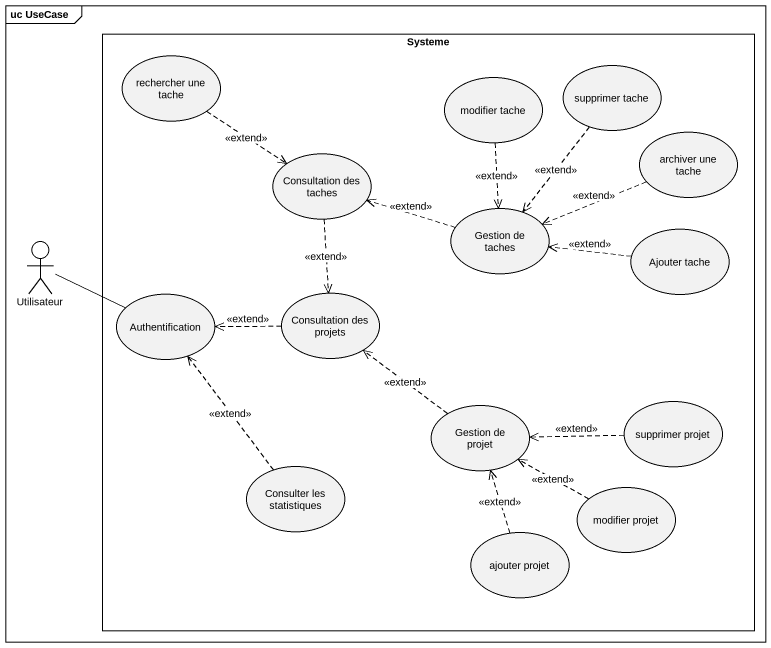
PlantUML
@startuml
mainframe uc UseCase
rectangle Systeme {
  usecase "rechercher une tache" as rechercher_une_tache
  usecase "supprimer tache" as supprimer_tache
  usecase "modifier tache" as modifier_tache
  usecase "Consultation des taches" as Consultation_des_taches
  usecase "archiver une tache" as archiver_une_tache
  usecase "Gestion de taches" as Gestion_de_taches
  usecase "Ajouter tache" as Ajouter_tache
  usecase Authentification
  usecase "Consultation des projets" as Consultation_des_projets
  usecase "Gestion de projet" as Gestion_de_projet
  usecase "supprimer projet" as supprimer_projet
  usecase "Consulter les statistiques" as Consulter_les_statistiques
  usecase "modifier projet" as modifier_projet
  usecase "ajouter projet" as ajouter_projet
}
actor Utilisateur
rechercher_une_tache ..> Consultation_des_taches : <<extend>>
supprimer_tache ..> Gestion_de_taches : <<extend>>
modifier_tache ..> Gestion_de_taches : <<extend>>
Consultation_des_taches ..> Consultation_des_projets : <<extend>>
archiver_une_tache .left.> Gestion_de_taches : <<extend>>
Utilisateur -right- Authentification
Gestion_de_taches .left.> Consultation_des_taches : <<extend>>
Ajouter_tache .left.> Gestion_de_taches : <<extend>>
Consultation_des_projets .left.> Authentification : <<extend>>
Gestion_de_projet .up.> Consultation_des_projets : <<extend>>
supprimer_projet .left.> Gestion_de_projet : <<extend>>
Consulter_les_statistiques .up.> Authentification : <<extend>>
modifier_projet .left.> Gestion_de_projet : <<extend>>
ajouter_projet .up.> Gestion_de_projet : <<extend>>
@enduml
